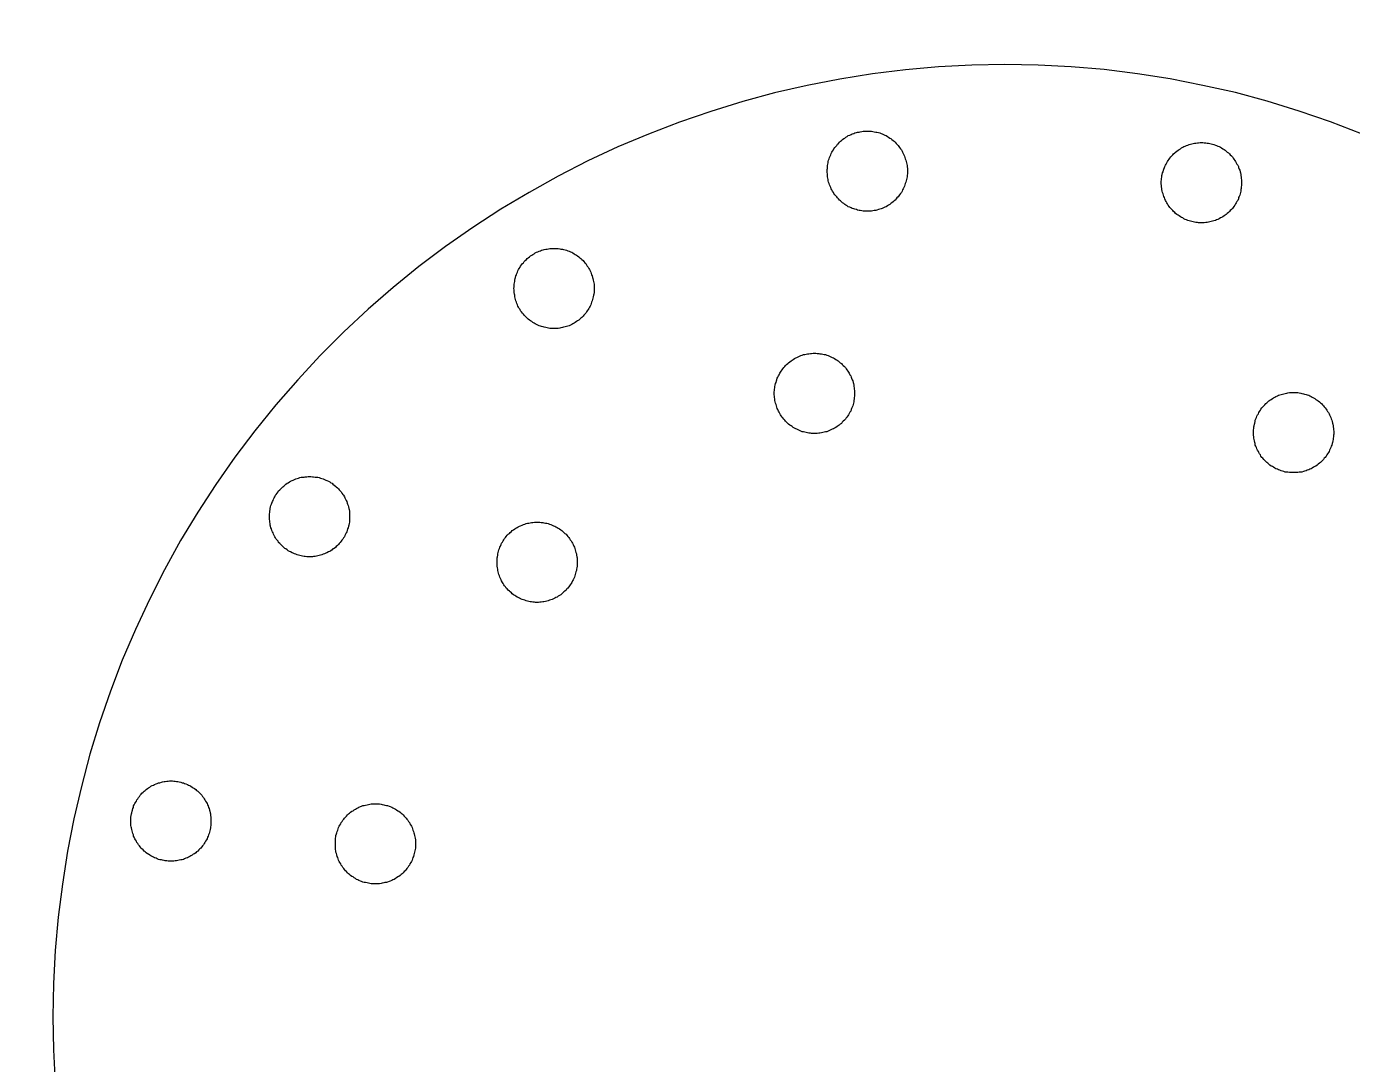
# Model space of a CAD drawing. Extents: x 1225654 to 1325654, y 924838 to 1022543.
# Drawn here: x 1261512 to 1262512, y 986322 to 987105 of the extents above; entities that cross this region are included whole.
import ezdxf

# ---------------------------------------------------------------- set-up
doc = ezdxf.new("R2010")
doc.units = 13

msp = doc.modelspace()

# ---------------------------------------------------------------- linework, layer by layer
msp.add_lwpolyline([(1260678.27, 924838.41), (1290630.06, 924838.41, 6.524121)], format="xyb", close=True)
msp.add_lwpolyline([(1260678.27, 924838.41), (1290630.06, 924838.41, 6.524121)], format="xyb", close=True)
msp.add_lwpolyline([(1262519.01, 987023.68), (1262495.58, 987032.71), (1262471.98, 987040.77), (1262447.92, 987048.2), (1262423.86, 987054.71), (1262399.28, 987060.14), (1262374.76, 987065.11), (1262350.02, 987068.88), (1262325.04, 987072.08), (1262300.07, 987074.08), (1262275.1, 987075.46), (1262250.12, 987075.91), (1262225.15, 987075.46), (1262199.94, 987074.08), (1262175.2, 987071.86), (1262150.22, 987068.88), (1262125.48, 987064.88), (1262100.96, 987060.14), (1262076.44, 987054.48), (1262052.38, 987047.97), (1262028.26, 987040.54), (1262004.66, 987032.48), (1261981.23, 987023.45), (1261958.31, 987013.79), (1261935.57, 987003.22), (1261913.11, 986991.73), (1261891.28, 986979.56), (1261869.9, 986966.76), (1261848.76, 986953.04), (1261828.24, 986938.64), (1261808.24, 986923.55), (1261788.86, 986907.84), (1261770, 986891.38), (1261751.54, 986874.29), (1261733.77, 986856.51), (1261716.85, 986838.28), (1261700.22, 986819.37), (1261684.51, 986799.82), (1261669.42, 986779.99), (1261655.02, 986759.3), (1261641.53, 986738.39), (1261628.44, 986717.01), (1261616.33, 986694.95), (1261605.07, 986672.66), (1261594.5, 986649.97), (1261584.55, 986627), (1261575.58, 986603.63), (1261567.46, 986579.74), (1261560.03, 986555.91), (1261553.75, 986531.62), (1261547.92, 986507.33), (1261543.17, 986482.81), (1261539.35, 986458.01), (1261536.2, 986433.03), (1261533.97, 986408.06), (1261532.6, 986383.08), (1261532.15, 986358.11), (1261532.6, 986333.13), (1261533.97, 986307.99)])
for points in [[(1262176.57, 986995.56), (1262176.57, 986994.42), (1262176.57, 986993.56), (1262176.34, 986992.42), (1262176.34, 986991.27), (1262176.11, 986990.36), (1262175.88, 986989.27), (1262175.65, 986988.13), (1262175.43, 986987.22), (1262174.97, 986986.13), (1262174.74, 986985.22), (1262174.28, 986984.3), (1262173.88, 986983.16), (1262173.43, 986982.3), (1262172.97, 986981.39), (1262172.51, 986980.47), (1262172.05, 986979.56), (1262171.37, 986978.7), (1262170.68, 986977.79), (1262170.05, 986976.87), (1262169.6, 986976.19), (1262168.68, 986975.33), (1262168, 986974.64), (1262167.31, 986973.73), (1262166.68, 986973.04), (1262165.77, 986972.36), (1262164.85, 986971.73), (1262164.17, 986971.04), (1262163.25, 986970.36), (1262162.4, 986969.9), (1262161.48, 986969.44), (1262160.57, 986968.76), (1262159.65, 986968.36), (1262158.57, 986967.9), (1262157.65, 986967.44), (1262156.74, 986967.21), (1262155.65, 986966.76), (1262154.74, 986966.53), (1262153.59, 986966.07), (1262152.68, 986965.84), (1262151.59, 986965.84), (1262150.45, 986965.61), (1262149.54, 986965.39), (1262148.45, 986965.39), (1262147.31, 986965.39), (1262146.39, 986965.39), (1262145.31, 986965.39), (1262144.16, 986965.39), (1262143.25, 986965.39), (1262142.11, 986965.61), (1262141.02, 986965.84), (1262140.11, 986965.84), (1262138.96, 986966.07), (1262138.11, 986966.53), (1262136.96, 986966.76), (1262136.05, 986967.21), (1262134.91, 986967.44), (1262134.05, 986967.9), (1262133.13, 986968.36), (1262131.99, 986968.76), (1262131.08, 986969.44), (1262130.22, 986969.9), (1262129.31, 986970.36), (1262128.62, 986971.04), (1262127.71, 986971.73), (1262126.85, 986972.36), (1262126.16, 986973.04), (1262125.25, 986973.73), (1262124.56, 986974.64), (1262123.88, 986975.33), (1262123.25, 986976.19), (1262122.56, 986976.87), (1262121.88, 986977.79), (1262121.19, 986978.7), (1262120.73, 986979.56), (1262120.1, 986980.47), (1262119.65, 986981.39), (1262119.19, 986982.3), (1262118.73, 986983.16), (1262118.28, 986984.3), (1262117.82, 986985.22), (1262117.59, 986986.13), (1262117.13, 986987.22), (1262116.9, 986988.13), (1262116.73, 986989.27), (1262116.5, 986990.36), (1262116.28, 986991.27), (1262116.28, 986992.42), (1262116.28, 986993.56), (1262116.05, 986994.42), (1262116.05, 986995.56), (1262116.05, 986996.7), (1262116.28, 986997.56), (1262116.28, 986998.7), (1262116.28, 986999.85), (1262116.5, 987000.76), (1262116.73, 987001.85), (1262116.9, 987002.76), (1262117.13, 987003.9), (1262117.59, 987004.76), (1262117.82, 987005.9), (1262118.28, 987006.82), (1262118.73, 987007.96), (1262119.19, 987008.82), (1262119.65, 987009.73), (1262120.1, 987010.65), (1262120.73, 987011.56), (1262121.19, 987012.42), (1262121.88, 987013.33), (1262122.56, 987014.25), (1262123.25, 987014.93), (1262123.88, 987015.79), (1262124.56, 987016.48), (1262125.25, 987017.39), (1262126.16, 987018.08), (1262126.85, 987018.76), (1262127.71, 987019.39), (1262128.62, 987020.08), (1262129.31, 987020.53), (1262130.22, 987021.22), (1262131.08, 987021.68), (1262131.99, 987022.36), (1262133.13, 987022.76), (1262134.05, 987023.22), (1262134.91, 987023.68), (1262136.05, 987023.91), (1262136.96, 987024.36), (1262138.11, 987024.59), (1262138.96, 987024.82), (1262140.11, 987025.05), (1262141.02, 987025.28), (1262142.11, 987025.51), (1262143.25, 987025.74), (1262144.16, 987025.74), (1262145.31, 987025.74), (1262146.39, 987025.74), (1262147.31, 987025.74), (1262148.45, 987025.74), (1262149.54, 987025.74), (1262150.45, 987025.51), (1262151.59, 987025.28), (1262152.68, 987025.05), (1262153.59, 987024.82), (1262154.74, 987024.59), (1262155.65, 987024.36), (1262156.74, 987023.91), (1262157.65, 987023.68), (1262158.57, 987023.22), (1262159.65, 987022.76), (1262160.57, 987022.36), (1262161.48, 987021.68), (1262162.4, 987021.22), (1262163.25, 987020.53), (1262164.17, 987020.08), (1262164.85, 987019.39), (1262165.77, 987018.76), (1262166.68, 987018.08), (1262167.31, 987017.39), (1262168, 987016.48), (1262168.68, 987015.79), (1262169.6, 987014.93), (1262170.05, 987014.25), (1262170.68, 987013.33), (1262171.37, 987012.42), (1262172.05, 987011.56), (1262172.51, 987010.65), (1262172.97, 987009.73), (1262173.43, 987008.82), (1262173.88, 987007.96), (1262174.28, 987006.82), (1262174.74, 987005.9), (1262174.97, 987004.76), (1262175.43, 987003.9), (1262175.65, 987002.76), (1262175.88, 987001.85), (1262176.11, 987000.76), (1262176.34, 986999.85), (1262176.34, 986998.7), (1262176.57, 986997.56), (1262176.57, 986996.7), (1262176.57, 986995.56), (1262176.57, 986995.56)], [(1262428.54, 986986.76), (1262428.54, 986985.9), (1262428.54, 986984.76), (1262428.31, 986983.62), (1262428.31, 986982.53), (1262428.09, 986981.62), (1262427.86, 986980.47), (1262427.63, 986979.56), (1262427.46, 986978.47), (1262427.23, 986977.56), (1262426.77, 986976.42), (1262426.31, 986975.56), (1262426.09, 986974.64), (1262425.63, 986973.5), (1262424.94, 986972.59), (1262424.49, 986971.73), (1262424.03, 986970.81), (1262423.4, 986969.9), (1262422.71, 986968.99), (1262422.26, 986968.13), (1262421.57, 986967.44), (1262420.88, 986966.53), (1262420.03, 986965.84), (1262419.34, 986965.21), (1262418.66, 986964.3), (1262417.74, 986963.61), (1262416.83, 986962.93), (1262416.2, 986962.24), (1262415.28, 986961.78), (1262414.37, 986961.16), (1262413.46, 986960.7), (1262412.6, 986960.24), (1262411.68, 986959.56), (1262410.54, 986959.1), (1262409.63, 986958.87), (1262408.77, 986958.41), (1262407.63, 986958.01), (1262406.71, 986957.78), (1262405.63, 986957.56), (1262404.71, 986957.33), (1262403.57, 986957.1), (1262402.48, 986956.87), (1262401.57, 986956.87), (1262400.42, 986956.64), (1262399.28, 986956.64), (1262398.42, 986956.64), (1262397.28, 986956.64), (1262396.14, 986956.64), (1262395.28, 986956.87), (1262394.14, 986956.87), (1262393, 986957.1), (1262392.08, 986957.33), (1262391, 986957.56), (1262390.08, 986957.78), (1262388.94, 986958.01), (1262388.08, 986958.41), (1262386.94, 986958.87), (1262386.02, 986959.1), (1262385.11, 986959.56), (1262384.25, 986960.24), (1262383.34, 986960.7), (1262382.42, 986961.16), (1262381.51, 986961.78), (1262380.65, 986962.24), (1262379.74, 986962.93), (1262378.82, 986963.61), (1262378.14, 986964.3), (1262377.28, 986965.21), (1262376.59, 986965.84), (1262375.91, 986966.53), (1262375.22, 986967.44), (1262374.54, 986968.13), (1262373.91, 986968.99), (1262373.22, 986969.9), (1262372.76, 986970.81), (1262372.08, 986971.73), (1262371.62, 986972.59), (1262371.16, 986973.5), (1262370.71, 986974.64), (1262370.31, 986975.56), (1262369.85, 986976.42), (1262369.62, 986977.56), (1262369.39, 986978.47), (1262368.94, 986979.56), (1262368.71, 986980.47), (1262368.48, 986981.62), (1262368.48, 986982.53), (1262368.25, 986983.62), (1262368.25, 986984.76), (1262368.02, 986985.9), (1262368.02, 986986.76), (1262368.02, 986987.9), (1262368.25, 986989.05), (1262368.25, 986989.96), (1262368.48, 986991.05), (1262368.48, 986992.19), (1262368.71, 986993.1), (1262368.94, 986994.19), (1262369.39, 986995.1), (1262369.62, 986996.25), (1262369.85, 986997.16), (1262370.31, 986998.25), (1262370.71, 986999.16), (1262371.16, 987000.08), (1262371.62, 987000.93), (1262372.08, 987001.85), (1262372.76, 987002.76), (1262373.22, 987003.68), (1262373.91, 987004.53), (1262374.54, 987005.45), (1262375.22, 987006.36), (1262375.91, 987007.05), (1262376.59, 987007.96), (1262377.28, 987008.59), (1262378.14, 987009.28), (1262378.82, 987009.96), (1262379.74, 987010.65), (1262380.65, 987011.33), (1262381.51, 987011.96), (1262382.42, 987012.42), (1262383.34, 987013.11), (1262384.25, 987013.56), (1262385.11, 987014.02), (1262386.02, 987014.48), (1262386.94, 987014.93), (1262388.08, 987015.16), (1262388.94, 987015.56), (1262390.08, 987015.79), (1262391, 987016.25), (1262392.08, 987016.48), (1262393, 987016.71), (1262394.14, 987016.71), (1262395.28, 987016.93), (1262396.14, 987016.93), (1262397.28, 987017.16), (1262398.42, 987017.16), (1262399.28, 987017.16), (1262400.42, 987016.93), (1262401.57, 987016.93), (1262402.48, 987016.71), (1262403.57, 987016.71), (1262404.71, 987016.48), (1262405.63, 987016.25), (1262406.71, 987015.79), (1262407.63, 987015.56), (1262408.77, 987015.16), (1262409.63, 987014.93), (1262410.54, 987014.48), (1262411.68, 987014.02), (1262412.6, 987013.56), (1262413.46, 987013.11), (1262414.37, 987012.42), (1262415.28, 987011.96), (1262416.2, 987011.33), (1262416.83, 987010.65), (1262417.74, 987009.96), (1262418.66, 987009.28), (1262419.34, 987008.59), (1262420.03, 987007.96), (1262420.88, 987007.05), (1262421.57, 987006.36), (1262422.26, 987005.45), (1262422.71, 987004.53), (1262423.4, 987003.68), (1262424.03, 987002.76), (1262424.49, 987001.85), (1262424.94, 987000.93), (1262425.63, 987000.08), (1262426.09, 986999.16), (1262426.31, 986998.25), (1262426.77, 986997.16), (1262427.23, 986996.25), (1262427.46, 986995.1), (1262427.63, 986994.19), (1262427.86, 986993.1), (1262428.09, 986992.19), (1262428.31, 986991.05), (1262428.31, 986989.96), (1262428.54, 986989.05), (1262428.54, 986987.9), (1262428.54, 986986.76), (1262428.54, 986986.76)], [(1261940.31, 986907.15), (1261940.31, 986906.01), (1261940.31, 986905.09), (1261940.31, 986904.01), (1261940.08, 986902.86), (1261939.85, 986901.95), (1261939.62, 986900.86), (1261939.4, 986899.72), (1261939.17, 986898.81), (1261938.94, 986897.66), (1261938.48, 986896.81), (1261938.08, 986895.89), (1261937.85, 986894.75), (1261937.4, 986893.83), (1261936.94, 986892.98), (1261936.25, 986892.06), (1261935.8, 986891.15), (1261935.11, 986890.23), (1261934.65, 986889.38), (1261934.02, 986888.46), (1261933.34, 986887.78), (1261932.65, 986886.86), (1261931.97, 986886.23), (1261931.05, 986885.32), (1261930.42, 986884.63), (1261929.51, 986883.95), (1261928.82, 986883.26), (1261927.91, 986882.63), (1261927.05, 986882.17), (1261926.14, 986881.49), (1261925.22, 986881.03), (1261924.31, 986880.35), (1261923.45, 986879.89), (1261922.54, 986879.49), (1261921.39, 986879.03), (1261920.48, 986878.8), (1261919.39, 986878.35), (1261918.48, 986878.12), (1261917.34, 986877.89), (1261916.48, 986877.66), (1261915.34, 986877.43), (1261914.42, 986877.2), (1261913.28, 986876.97), (1261912.19, 986876.97), (1261911.28, 986876.97), (1261910.14, 986876.97), (1261909.05, 986876.97), (1261908.13, 986876.97), (1261906.99, 986876.97), (1261905.91, 986877.2), (1261904.99, 986877.43), (1261903.85, 986877.66), (1261902.71, 986877.89), (1261901.85, 986878.12), (1261900.71, 986878.35), (1261899.79, 986878.8), (1261898.88, 986879.03), (1261897.79, 986879.49), (1261896.88, 986879.89), (1261895.96, 986880.35), (1261895.1, 986881.03), (1261894.19, 986881.49), (1261893.28, 986882.17), (1261892.36, 986882.63), (1261891.5, 986883.26), (1261890.59, 986883.95), (1261889.9, 986884.63), (1261889.22, 986885.32), (1261888.3, 986886.23), (1261887.68, 986886.86), (1261886.99, 986887.78), (1261886.3, 986888.46), (1261885.62, 986889.38), (1261884.93, 986890.23), (1261884.53, 986891.15), (1261883.85, 986892.06), (1261883.39, 986892.98), (1261882.93, 986893.83), (1261882.47, 986894.75), (1261882.02, 986895.89), (1261881.79, 986896.81), (1261881.33, 986897.66), (1261881.1, 986898.81), (1261880.7, 986899.72), (1261880.47, 986900.86), (1261880.47, 986901.95), (1261880.25, 986902.86), (1261880.02, 986904.01), (1261880.02, 986905.09), (1261880.02, 986906.01), (1261879.79, 986907.15), (1261880.02, 986908.24), (1261880.02, 986909.15), (1261880.02, 986910.29), (1261880.25, 986911.44), (1261880.47, 986912.29), (1261880.47, 986913.44), (1261880.7, 986914.58), (1261881.1, 986915.44), (1261881.33, 986916.58), (1261881.79, 986917.49), (1261882.02, 986918.41), (1261882.47, 986919.49), (1261882.93, 986920.41), (1261883.39, 986921.32), (1261883.85, 986922.24), (1261884.53, 986923.09), (1261884.93, 986924.01), (1261885.62, 986924.92), (1261886.3, 986925.84), (1261886.99, 986926.47), (1261887.68, 986927.38), (1261888.3, 986928.07), (1261889.22, 986928.98), (1261889.9, 986929.61), (1261890.59, 986930.3), (1261891.5, 986930.98), (1261892.36, 986931.67), (1261893.28, 986932.12), (1261894.19, 986932.81), (1261895.1, 986933.21), (1261895.96, 986933.9), (1261896.88, 986934.35), (1261897.79, 986934.81), (1261898.88, 986935.27), (1261899.79, 986935.5), (1261900.71, 986935.95), (1261901.85, 986936.18), (1261902.71, 986936.41), (1261903.85, 986936.64), (1261904.99, 986936.81), (1261905.91, 986937.04), (1261906.99, 986937.27), (1261908.13, 986937.27), (1261909.05, 986937.27), (1261910.14, 986937.27), (1261911.28, 986937.27), (1261912.19, 986937.27), (1261913.28, 986937.27), (1261914.42, 986937.04), (1261915.34, 986936.81), (1261916.48, 986936.64), (1261917.34, 986936.41), (1261918.48, 986936.18), (1261919.39, 986935.95), (1261920.48, 986935.5), (1261921.39, 986935.27), (1261922.54, 986934.81), (1261923.45, 986934.35), (1261924.31, 986933.9), (1261925.22, 986933.21), (1261926.14, 986932.81), (1261927.05, 986932.12), (1261927.91, 986931.67), (1261928.82, 986930.98), (1261929.51, 986930.3), (1261930.42, 986929.61), (1261931.05, 986928.98), (1261931.97, 986928.07), (1261932.65, 986927.38), (1261933.34, 986926.47), (1261934.02, 986925.84), (1261934.65, 986924.92), (1261935.11, 986924.01), (1261935.8, 986923.09), (1261936.25, 986922.24), (1261936.94, 986921.32), (1261937.4, 986920.41), (1261937.85, 986919.49), (1261938.08, 986918.41), (1261938.48, 986917.49), (1261938.94, 986916.58), (1261939.17, 986915.44), (1261939.4, 986914.58), (1261939.62, 986913.44), (1261939.85, 986912.29), (1261940.08, 986911.44), (1261940.31, 986910.29), (1261940.31, 986909.15), (1261940.31, 986908.24), (1261940.31, 986907.15), (1261940.31, 986907.15)], [(1262136.73, 986827.94), (1262136.73, 986827.03), (1262136.73, 986825.88), (1262136.51, 986824.8), (1262136.51, 986823.88), (1262136.28, 986822.74), (1262136.05, 986821.65), (1262135.82, 986820.74), (1262135.59, 986819.6), (1262135.36, 986818.74), (1262134.91, 986817.6), (1262134.51, 986816.68), (1262134.05, 986815.77), (1262133.82, 986814.68), (1262133.13, 986813.77), (1262132.68, 986812.85), (1262132.22, 986811.94), (1262131.53, 986811.08), (1262130.91, 986810.17), (1262130.45, 986809.48), (1262129.76, 986808.57), (1262129.08, 986807.71), (1262128.16, 986807.02), (1262127.48, 986806.34), (1262126.85, 986805.42), (1262125.93, 986804.74), (1262125.02, 986804.11), (1262124.33, 986803.65), (1262123.48, 986802.96), (1262122.56, 986802.28), (1262121.65, 986801.82), (1262120.73, 986801.36), (1262119.88, 986800.91), (1262118.73, 986800.51), (1262117.82, 986800.05), (1262116.9, 986799.59), (1262115.82, 986799.14), (1262114.9, 986798.91), (1262113.76, 986798.68), (1262112.9, 986798.45), (1262111.76, 986798.22), (1262110.62, 986797.99), (1262109.7, 986797.99), (1262108.62, 986797.76), (1262107.47, 986797.76), (1262106.56, 986797.76), (1262105.47, 986797.76), (1262104.33, 986797.76), (1262103.42, 986797.99), (1262102.33, 986797.99), (1262101.19, 986798.22), (1262100.27, 986798.45), (1262099.13, 986798.68), (1262098.27, 986798.91), (1262097.13, 986799.14), (1262096.22, 986799.59), (1262095.13, 986800.05), (1262094.22, 986800.51), (1262093.3, 986800.91), (1262092.39, 986801.36), (1262091.53, 986801.82), (1262090.39, 986802.28), (1262089.7, 986802.96), (1262088.79, 986803.65), (1262087.93, 986804.11), (1262087.01, 986804.74), (1262086.33, 986805.42), (1262085.41, 986806.34), (1262084.73, 986807.02), (1262084.1, 986807.71), (1262083.41, 986808.57), (1262082.73, 986809.48), (1262082.04, 986810.17), (1262081.36, 986811.08), (1262080.96, 986811.94), (1262080.27, 986812.85), (1262079.81, 986813.77), (1262079.36, 986814.68), (1262078.9, 986815.77), (1262078.44, 986816.68), (1262077.98, 986817.6), (1262077.76, 986818.74), (1262077.53, 986819.6), (1262077.13, 986820.74), (1262076.9, 986821.65), (1262076.67, 986822.74), (1262076.67, 986823.88), (1262076.44, 986824.8), (1262076.44, 986825.88), (1262076.21, 986827.03), (1262076.21, 986827.94), (1262076.21, 986829.08), (1262076.44, 986830.17), (1262076.44, 986831.08), (1262076.67, 986832.23), (1262076.67, 986833.31), (1262076.9, 986834.23), (1262077.13, 986835.37), (1262077.53, 986836.28), (1262077.76, 986837.37), (1262077.98, 986838.28), (1262078.44, 986839.43), (1262078.9, 986840.28), (1262079.36, 986841.2), (1262079.81, 986842.11), (1262080.27, 986843.26), (1262080.96, 986844.11), (1262081.36, 986844.8), (1262082.04, 986845.71), (1262082.73, 986846.63), (1262083.41, 986847.48), (1262084.1, 986848.17), (1262084.73, 986849.08), (1262085.41, 986849.77), (1262086.33, 986850.46), (1262087.01, 986851.09), (1262087.93, 986851.77), (1262088.79, 986852.46), (1262089.7, 986853.14), (1262090.39, 986853.6), (1262091.53, 986854.29), (1262092.39, 986854.69), (1262093.3, 986855.14), (1262094.22, 986855.6), (1262095.13, 986856.06), (1262096.22, 986856.51), (1262097.13, 986856.74), (1262098.27, 986857.2), (1262099.13, 986857.43), (1262100.27, 986857.66), (1262101.19, 986857.89), (1262102.33, 986857.89), (1262103.42, 986858.06), (1262104.33, 986858.06), (1262105.47, 986858.29), (1262106.56, 986858.29), (1262107.47, 986858.29), (1262108.62, 986858.06), (1262109.7, 986858.06), (1262110.62, 986857.89), (1262111.76, 986857.89), (1262112.9, 986857.66), (1262113.76, 986857.43), (1262114.9, 986857.2), (1262115.82, 986856.74), (1262116.9, 986856.51), (1262117.82, 986856.06), (1262118.73, 986855.6), (1262119.88, 986855.14), (1262120.73, 986854.69), (1262121.65, 986854.29), (1262122.56, 986853.6), (1262123.48, 986853.14), (1262124.33, 986852.46), (1262125.02, 986851.77), (1262125.93, 986851.09), (1262126.85, 986850.46), (1262127.48, 986849.77), (1262128.16, 986849.08), (1262129.08, 986848.17), (1262129.76, 986847.48), (1262130.45, 986846.63), (1262130.91, 986845.71), (1262131.53, 986844.8), (1262132.22, 986844.11), (1262132.68, 986843.26), (1262133.13, 986842.11), (1262133.82, 986841.2), (1262134.05, 986840.28), (1262134.51, 986839.43), (1262134.91, 986838.28), (1262135.36, 986837.37), (1262135.59, 986836.28), (1262135.82, 986835.37), (1262136.05, 986834.23), (1262136.28, 986833.31), (1262136.51, 986832.23), (1262136.51, 986831.08), (1262136.73, 986830.17), (1262136.73, 986829.08), (1262136.73, 986827.94), (1262136.73, 986827.94)], [(1262498.09, 986798.45), (1262498.09, 986797.31), (1262497.87, 986796.45), (1262497.87, 986795.31), (1262497.64, 986794.16), (1262497.64, 986793.31), (1262497.41, 986792.16), (1262497.18, 986791.02), (1262496.72, 986790.16), (1262496.49, 986789.02), (1262496.04, 986788.11), (1262495.81, 986787.19), (1262495.35, 986786.11), (1262494.95, 986785.19), (1262494.49, 986784.28), (1262494.04, 986783.36), (1262493.35, 986782.51), (1262492.89, 986781.59), (1262492.21, 986780.68), (1262491.58, 986779.76), (1262490.89, 986779.13), (1262490.21, 986778.22), (1262489.52, 986777.53), (1262488.84, 986776.62), (1262487.98, 986775.93), (1262487.29, 986775.3), (1262486.38, 986774.62), (1262485.46, 986773.93), (1262484.61, 986773.25), (1262483.69, 986772.79), (1262482.78, 986772.33), (1262481.86, 986771.7), (1262481.01, 986771.25), (1262480.09, 986770.79), (1262479.18, 986770.33), (1262478.03, 986770.1), (1262477.18, 986769.65), (1262476.03, 986769.42), (1262475.12, 986769.19), (1262473.98, 986768.73), (1262473.12, 986768.73), (1262471.98, 986768.56), (1262470.83, 986768.33), (1262469.98, 986768.33), (1262468.83, 986768.33), (1262467.69, 986768.33), (1262466.78, 986768.33), (1262465.69, 986768.33), (1262464.55, 986768.33), (1262463.4, 986768.56), (1262462.55, 986768.73), (1262461.4, 986768.73), (1262460.49, 986769.19), (1262459.4, 986769.42), (1262458.49, 986769.65), (1262457.35, 986770.1), (1262456.43, 986770.33), (1262455.57, 986770.79), (1262454.43, 986771.25), (1262453.52, 986771.7), (1262452.6, 986772.33), (1262451.75, 986772.79), (1262450.83, 986773.25), (1262449.92, 986773.93), (1262449, 986774.62), (1262448.37, 986775.3), (1262447.46, 986775.93), (1262446.77, 986776.62), (1262446.09, 986777.53), (1262445.23, 986778.22), (1262444.54, 986779.13), (1262443.86, 986779.76), (1262443.17, 986780.68), (1262442.72, 986781.59), (1262442.03, 986782.51), (1262441.63, 986783.36), (1262441.17, 986784.28), (1262440.49, 986785.19), (1262440.03, 986786.11), (1262439.8, 986787.19), (1262439.34, 986788.11), (1262438.89, 986789.02), (1262438.66, 986790.16), (1262438.43, 986791.02), (1262438.2, 986792.16), (1262438.03, 986793.31), (1262437.8, 986794.16), (1262437.8, 986795.31), (1262437.57, 986796.45), (1262437.57, 986797.31), (1262437.57, 986798.45), (1262437.57, 986799.59), (1262437.57, 986800.51), (1262437.8, 986801.59), (1262437.8, 986802.74), (1262438.03, 986803.65), (1262438.2, 986804.74), (1262438.43, 986805.65), (1262438.66, 986806.79), (1262438.89, 986807.71), (1262439.34, 986808.79), (1262439.8, 986809.71), (1262440.03, 986810.85), (1262440.49, 986811.71), (1262441.17, 986812.62), (1262441.63, 986813.54), (1262442.03, 986814.45), (1262442.72, 986815.31), (1262443.17, 986816.22), (1262443.86, 986817.14), (1262444.54, 986817.82), (1262445.23, 986818.74), (1262446.09, 986819.37), (1262446.77, 986820.28), (1262447.46, 986820.97), (1262448.37, 986821.65), (1262449, 986822.34), (1262449.92, 986822.97), (1262450.83, 986823.42), (1262451.75, 986824.11), (1262452.6, 986824.57), (1262453.52, 986825.25), (1262454.43, 986825.71), (1262455.57, 986826.11), (1262456.43, 986826.57), (1262457.35, 986826.8), (1262458.49, 986827.25), (1262459.4, 986827.48), (1262460.49, 986827.71), (1262461.4, 986827.94), (1262462.55, 986828.17), (1262463.4, 986828.4), (1262464.55, 986828.63), (1262465.69, 986828.63), (1262466.78, 986828.63), (1262467.69, 986828.63), (1262468.83, 986828.63), (1262469.98, 986828.63), (1262470.83, 986828.63), (1262471.98, 986828.4), (1262473.12, 986828.17), (1262473.98, 986827.94), (1262475.12, 986827.71), (1262476.03, 986827.48), (1262477.18, 986827.25), (1262478.03, 986826.8), (1262479.18, 986826.57), (1262480.09, 986826.11), (1262481.01, 986825.71), (1262481.86, 986825.25), (1262482.78, 986824.57), (1262483.69, 986824.11), (1262484.61, 986823.42), (1262485.46, 986822.97), (1262486.38, 986822.34), (1262487.29, 986821.65), (1262487.98, 986820.97), (1262488.84, 986820.28), (1262489.52, 986819.37), (1262490.21, 986818.74), (1262490.89, 986817.82), (1262491.58, 986817.14), (1262492.21, 986816.22), (1262492.89, 986815.31), (1262493.35, 986814.45), (1262494.04, 986813.54), (1262494.49, 986812.62), (1262494.95, 986811.71), (1262495.35, 986810.85), (1262495.81, 986809.71), (1262496.04, 986808.79), (1262496.49, 986807.71), (1262496.72, 986806.79), (1262497.18, 986805.65), (1262497.41, 986804.74), (1262497.64, 986803.65), (1262497.64, 986802.74), (1262497.87, 986801.59), (1262497.87, 986800.51), (1262498.09, 986799.59), (1262498.09, 986798.45), (1262498.09, 986798.45)], [(1261756, 986735.01), (1261756, 986734.1), (1261756, 986733.01), (1261755.83, 986731.87), (1261755.83, 986730.96), (1261755.6, 986729.81), (1261755.37, 986728.73), (1261755.14, 986727.81), (1261754.92, 986726.67), (1261754.46, 986725.81), (1261754.23, 986724.67), (1261753.77, 986723.75), (1261753.32, 986722.84), (1261752.86, 986721.75), (1261752.4, 986720.84), (1261752, 986719.93), (1261751.32, 986719.01), (1261750.86, 986718.15), (1261750.17, 986717.24), (1261749.49, 986716.55), (1261748.8, 986715.64), (1261748.17, 986714.78), (1261747.49, 986714.1), (1261746.8, 986713.41), (1261745.89, 986712.5), (1261745.26, 986711.81), (1261744.34, 986711.18), (1261743.43, 986710.72), (1261742.74, 986710.04), (1261741.83, 986709.35), (1261740.97, 986708.9), (1261740.06, 986708.44), (1261738.91, 986707.81), (1261738.06, 986707.58), (1261737.14, 986707.12), (1261736, 986706.67), (1261735.08, 986706.21), (1261734, 986705.98), (1261733.08, 986705.75), (1261731.94, 986705.52), (1261731.03, 986705.3), (1261729.94, 986705.07), (1261728.8, 986705.07), (1261727.88, 986704.84), (1261726.8, 986704.84), (1261725.65, 986704.84), (1261724.74, 986704.84), (1261723.65, 986704.84), (1261722.51, 986705.07), (1261721.6, 986705.07), (1261720.45, 986705.3), (1261719.37, 986705.52), (1261718.45, 986705.75), (1261717.31, 986705.98), (1261716.45, 986706.21), (1261715.31, 986706.67), (1261714.4, 986707.12), (1261713.48, 986707.58), (1261712.62, 986707.81), (1261711.48, 986708.44), (1261710.57, 986708.9), (1261709.65, 986709.35), (1261708.8, 986710.04), (1261707.88, 986710.72), (1261707.2, 986711.18), (1261706.28, 986711.81), (1261705.65, 986712.5), (1261704.74, 986713.41), (1261704.05, 986714.1), (1261703.37, 986714.78), (1261702.45, 986715.64), (1261702.05, 986716.55), (1261701.37, 986717.24), (1261700.68, 986718.15), (1261699.99, 986719.01), (1261699.54, 986719.93), (1261699.08, 986720.84), (1261698.68, 986721.75), (1261698.22, 986722.84), (1261697.77, 986723.75), (1261697.31, 986724.67), (1261697.08, 986725.81), (1261696.62, 986726.67), (1261696.39, 986727.81), (1261696.17, 986728.73), (1261695.94, 986729.81), (1261695.71, 986730.96), (1261695.71, 986731.87), (1261695.48, 986733.01), (1261695.48, 986734.1), (1261695.48, 986735.01), (1261695.48, 986736.16), (1261695.48, 986737.24), (1261695.71, 986738.16), (1261695.71, 986739.3), (1261695.94, 986740.39), (1261696.17, 986741.3), (1261696.39, 986742.44), (1261696.62, 986743.36), (1261697.08, 986744.44), (1261697.31, 986745.36), (1261697.77, 986746.5), (1261698.22, 986747.36), (1261698.68, 986748.27), (1261699.08, 986749.19), (1261699.54, 986750.1), (1261699.99, 986751.19), (1261700.68, 986751.87), (1261701.37, 986752.79), (1261702.05, 986753.7), (1261702.45, 986754.56), (1261703.37, 986755.24), (1261704.05, 986756.16), (1261704.74, 986756.84), (1261705.65, 986757.53), (1261706.28, 986758.16), (1261707.2, 986758.85), (1261707.88, 986759.53), (1261708.8, 986760.22), (1261709.65, 986760.67), (1261710.57, 986761.36), (1261711.48, 986761.76), (1261712.62, 986762.22), (1261713.48, 986762.67), (1261714.4, 986763.13), (1261715.31, 986763.59), (1261716.45, 986763.82), (1261717.31, 986764.05), (1261718.45, 986764.5), (1261719.37, 986764.73), (1261720.45, 986764.96), (1261721.6, 986764.96), (1261722.51, 986765.19), (1261723.65, 986765.19), (1261724.74, 986765.36), (1261725.65, 986765.36), (1261726.8, 986765.36), (1261727.88, 986765.19), (1261728.8, 986765.19), (1261729.94, 986764.96), (1261731.03, 986764.96), (1261731.94, 986764.73), (1261733.08, 986764.5), (1261734, 986764.05), (1261735.08, 986763.82), (1261736, 986763.59), (1261737.14, 986763.13), (1261738.06, 986762.67), (1261738.91, 986762.22), (1261740.06, 986761.76), (1261740.97, 986761.36), (1261741.83, 986760.67), (1261742.74, 986760.22), (1261743.43, 986759.53), (1261744.34, 986758.85), (1261745.26, 986758.16), (1261745.89, 986757.53), (1261746.8, 986756.84), (1261747.49, 986756.16), (1261748.17, 986755.24), (1261748.8, 986754.56), (1261749.49, 986753.7), (1261750.17, 986752.79), (1261750.86, 986751.87), (1261751.32, 986751.19), (1261752, 986750.1), (1261752.4, 986749.19), (1261752.86, 986748.27), (1261753.32, 986747.36), (1261753.77, 986746.5), (1261754.23, 986745.36), (1261754.46, 986744.44), (1261754.92, 986743.36), (1261755.14, 986742.44), (1261755.37, 986741.3), (1261755.6, 986740.39), (1261755.83, 986739.3), (1261755.83, 986738.16), (1261756, 986737.24), (1261756, 986736.16), (1261756, 986735.01), (1261756, 986735.01)], [(1261927.45, 986700.84), (1261927.45, 986699.69), (1261927.45, 986698.55), (1261927.45, 986697.64), (1261927.28, 986696.55), (1261927.05, 986695.41), (1261927.05, 986694.49), (1261926.59, 986693.41), (1261926.37, 986692.49), (1261926.14, 986691.35), (1261925.68, 986690.44), (1261925.45, 986689.35), (1261924.99, 986688.44), (1261924.54, 986687.52), (1261924.08, 986686.61), (1261923.45, 986685.52), (1261922.99, 986684.61), (1261922.31, 986683.69), (1261921.85, 986683.01), (1261921.17, 986682.15), (1261920.48, 986681.24), (1261919.85, 986680.55), (1261919.16, 986679.64), (1261918.25, 986679.01), (1261917.56, 986678.32), (1261916.71, 986677.63), (1261916.02, 986676.95), (1261915.11, 986676.26), (1261914.19, 986675.63), (1261913.28, 986675.18), (1261912.42, 986674.49), (1261911.51, 986674.03), (1261910.59, 986673.58), (1261909.68, 986673.12), (1261908.59, 986672.66), (1261907.68, 986672.26), (1261906.76, 986672.03), (1261905.68, 986671.58), (1261904.76, 986671.35), (1261903.62, 986671.12), (1261902.48, 986670.89), (1261901.62, 986670.89), (1261900.48, 986670.66), (1261899.33, 986670.66), (1261898.48, 986670.43), (1261897.33, 986670.43), (1261896.19, 986670.43), (1261895.28, 986670.66), (1261894.19, 986670.66), (1261893.05, 986670.89), (1261892.13, 986670.89), (1261891.05, 986671.12), (1261890.13, 986671.35), (1261888.99, 986671.58), (1261888.13, 986672.03), (1261886.99, 986672.26), (1261886.07, 986672.66), (1261884.93, 986673.12), (1261884.07, 986673.58), (1261883.16, 986674.03), (1261882.25, 986674.49), (1261881.33, 986675.18), (1261880.47, 986675.63), (1261879.56, 986676.26), (1261878.65, 986676.95), (1261877.96, 986677.63), (1261877.1, 986678.32), (1261876.42, 986679.01), (1261875.5, 986679.64), (1261874.82, 986680.55), (1261874.13, 986681.24), (1261873.5, 986682.15), (1261872.82, 986683.01), (1261872.36, 986683.69), (1261871.67, 986684.61), (1261871.22, 986685.52), (1261870.53, 986686.61), (1261870.13, 986687.52), (1261869.67, 986688.44), (1261869.22, 986689.35), (1261868.99, 986690.44), (1261868.53, 986691.35), (1261868.3, 986692.49), (1261868.07, 986693.41), (1261867.84, 986694.49), (1261867.62, 986695.41), (1261867.39, 986696.55), (1261867.16, 986697.64), (1261867.16, 986698.55), (1261867.16, 986699.69), (1261867.16, 986700.84), (1261867.16, 986701.7), (1261867.16, 986702.84), (1261867.16, 986703.98), (1261867.39, 986704.84), (1261867.62, 986705.98), (1261867.84, 986707.12), (1261868.07, 986708.04), (1261868.3, 986709.12), (1261868.53, 986710.04), (1261868.99, 986711.18), (1261869.22, 986712.04), (1261869.67, 986712.95), (1261870.13, 986714.1), (1261870.53, 986715.01), (1261871.22, 986715.87), (1261871.67, 986716.78), (1261872.36, 986717.7), (1261872.82, 986718.61), (1261873.5, 986719.24), (1261874.13, 986720.15), (1261874.82, 986721.07), (1261875.5, 986721.75), (1261876.42, 986722.38), (1261877.1, 986723.07), (1261877.96, 986723.98), (1261878.65, 986724.67), (1261879.56, 986725.13), (1261880.47, 986725.81), (1261881.33, 986726.44), (1261882.25, 986726.9), (1261883.16, 986727.36), (1261884.07, 986727.81), (1261884.93, 986728.27), (1261886.07, 986728.73), (1261886.99, 986729.18), (1261888.13, 986729.41), (1261888.99, 986729.81), (1261890.13, 986730.04), (1261891.05, 986730.27), (1261892.13, 986730.5), (1261893.05, 986730.73), (1261894.19, 986730.73), (1261895.28, 986730.96), (1261896.19, 986730.96), (1261897.33, 986730.96), (1261898.48, 986730.96), (1261899.33, 986730.96), (1261900.48, 986730.73), (1261901.62, 986730.73), (1261902.48, 986730.5), (1261903.62, 986730.27), (1261904.76, 986730.04), (1261905.68, 986729.81), (1261906.76, 986729.41), (1261907.68, 986729.18), (1261908.59, 986728.73), (1261909.68, 986728.27), (1261910.59, 986727.81), (1261911.51, 986727.36), (1261912.42, 986726.9), (1261913.28, 986726.44), (1261914.19, 986725.81), (1261915.11, 986725.13), (1261916.02, 986724.67), (1261916.71, 986723.98), (1261917.56, 986723.07), (1261918.25, 986722.38), (1261919.16, 986721.75), (1261919.85, 986721.07), (1261920.48, 986720.15), (1261921.17, 986719.24), (1261921.85, 986718.61), (1261922.31, 986717.7), (1261922.99, 986716.78), (1261923.45, 986715.87), (1261924.08, 986715.01), (1261924.54, 986714.1), (1261924.99, 986712.95), (1261925.45, 986712.04), (1261925.68, 986711.18), (1261926.14, 986710.04), (1261926.37, 986709.12), (1261926.59, 986708.04), (1261927.05, 986707.12), (1261927.05, 986705.98), (1261927.28, 986704.84), (1261927.45, 986703.98), (1261927.45, 986702.84), (1261927.45, 986701.7), (1261927.45, 986700.84), (1261927.45, 986700.84)], [(1261651.42, 986505.5), (1261651.42, 986504.58), (1261651.42, 986503.5), (1261651.42, 986502.36), (1261651.19, 986501.21), (1261650.96, 986500.36), (1261650.73, 986499.21), (1261650.5, 986498.3), (1261650.27, 986497.21), (1261650.05, 986496.3), (1261649.59, 986495.15), (1261649.36, 986494.24), (1261648.9, 986493.38), (1261648.5, 986492.24), (1261648.05, 986491.33), (1261647.36, 986490.41), (1261646.9, 986489.55), (1261646.22, 986488.64), (1261645.76, 986487.73), (1261645.13, 986486.81), (1261644.44, 986486.18), (1261643.76, 986485.27), (1261643.07, 986484.58), (1261642.16, 986483.9), (1261641.53, 986482.98), (1261640.62, 986482.35), (1261639.93, 986481.67), (1261639.02, 986480.98), (1261638.1, 986480.52), (1261637.24, 986479.84), (1261636.33, 986479.44), (1261635.42, 986478.98), (1261634.5, 986478.3), (1261633.64, 986477.84), (1261632.5, 986477.61), (1261631.59, 986477.15), (1261630.73, 986476.7), (1261629.59, 986476.47), (1261628.67, 986476.24), (1261627.53, 986476.01), (1261626.44, 986475.84), (1261625.53, 986475.61), (1261624.39, 986475.61), (1261623.3, 986475.38), (1261622.38, 986475.38), (1261621.24, 986475.38), (1261620.16, 986475.38), (1261619.24, 986475.38), (1261618.1, 986475.61), (1261616.96, 986475.61), (1261616.1, 986475.84), (1261614.96, 986476.01), (1261614.04, 986476.24), (1261612.96, 986476.47), (1261611.81, 986476.7), (1261610.9, 986477.15), (1261609.98, 986477.61), (1261608.9, 986477.84), (1261607.98, 986478.3), (1261607.07, 986478.98), (1261606.15, 986479.44), (1261605.3, 986479.84), (1261604.38, 986480.52), (1261603.47, 986480.98), (1261602.55, 986481.67), (1261601.93, 986482.35), (1261601.01, 986482.98), (1261600.32, 986483.9), (1261599.41, 986484.58), (1261598.78, 986485.27), (1261598.1, 986486.18), (1261597.41, 986486.81), (1261596.72, 986487.73), (1261596.27, 986488.64), (1261595.58, 986489.55), (1261595.18, 986490.41), (1261594.5, 986491.33), (1261594.04, 986492.24), (1261593.58, 986493.38), (1261593.12, 986494.24), (1261592.9, 986495.15), (1261592.44, 986496.3), (1261592.21, 986497.21), (1261591.98, 986498.3), (1261591.75, 986499.21), (1261591.58, 986500.36), (1261591.35, 986501.21), (1261591.12, 986502.36), (1261591.12, 986503.5), (1261591.12, 986504.58), (1261591.12, 986505.5), (1261591.12, 986506.64), (1261591.12, 986507.79), (1261591.12, 986508.64), (1261591.35, 986509.79), (1261591.58, 986510.93), (1261591.75, 986511.79), (1261591.98, 986512.93), (1261592.21, 986513.84), (1261592.44, 986514.99), (1261592.9, 986515.84), (1261593.12, 986516.99), (1261593.58, 986517.9), (1261594.04, 986518.76), (1261594.5, 986519.67), (1261595.18, 986520.59), (1261595.58, 986521.5), (1261596.27, 986522.36), (1261596.72, 986523.27), (1261597.41, 986524.19), (1261598.1, 986525.1), (1261598.78, 986525.79), (1261599.41, 986526.64), (1261600.32, 986527.33), (1261601.01, 986528.02), (1261601.93, 986528.7), (1261602.55, 986529.39), (1261603.47, 986530.02), (1261604.38, 986530.7), (1261605.3, 986531.16), (1261606.15, 986531.85), (1261607.07, 986532.3), (1261607.98, 986532.76), (1261608.9, 986533.16), (1261609.98, 986533.62), (1261610.9, 986533.85), (1261611.81, 986534.3), (1261612.96, 986534.53), (1261614.04, 986534.99), (1261614.96, 986535.22), (1261616.1, 986535.45), (1261616.96, 986535.45), (1261618.1, 986535.67), (1261619.24, 986535.67), (1261620.16, 986535.9), (1261621.24, 986535.9), (1261622.38, 986535.9), (1261623.3, 986535.67), (1261624.39, 986535.67), (1261625.53, 986535.45), (1261626.44, 986535.45), (1261627.53, 986535.22), (1261628.67, 986534.99), (1261629.59, 986534.53), (1261630.73, 986534.3), (1261631.59, 986533.85), (1261632.5, 986533.62), (1261633.64, 986533.16), (1261634.5, 986532.76), (1261635.42, 986532.3), (1261636.33, 986531.85), (1261637.24, 986531.16), (1261638.1, 986530.7), (1261639.02, 986530.02), (1261639.93, 986529.39), (1261640.62, 986528.7), (1261641.53, 986528.02), (1261642.16, 986527.33), (1261643.07, 986526.64), (1261643.76, 986525.79), (1261644.44, 986525.1), (1261645.13, 986524.19), (1261645.76, 986523.27), (1261646.22, 986522.36), (1261646.9, 986521.5), (1261647.36, 986520.59), (1261648.05, 986519.67), (1261648.5, 986518.76), (1261648.9, 986517.9), (1261649.36, 986516.99), (1261649.59, 986515.84), (1261650.05, 986514.99), (1261650.27, 986513.84), (1261650.5, 986512.93), (1261650.73, 986511.79), (1261650.96, 986510.93), (1261651.19, 986509.79), (1261651.42, 986508.64), (1261651.42, 986507.79), (1261651.42, 986506.64), (1261651.42, 986505.5), (1261651.42, 986505.5)], [(1261805.55, 986488.41), (1261805.55, 986487.27), (1261805.55, 986486.41), (1261805.55, 986485.27), (1261805.32, 986484.13), (1261805.09, 986483.21), (1261804.86, 986482.12), (1261804.64, 986481.21), (1261804.41, 986480.07), (1261804.18, 986478.98), (1261803.72, 986478.07), (1261803.49, 986477.15), (1261803.04, 986476.01), (1261802.58, 986475.15), (1261802.18, 986474.24), (1261801.49, 986473.32), (1261801.04, 986472.41), (1261800.35, 986471.55), (1261799.89, 986470.64), (1261799.21, 986469.72), (1261798.58, 986469.04), (1261797.89, 986468.18), (1261797.21, 986467.49), (1261796.29, 986466.58), (1261795.61, 986465.89), (1261794.75, 986465.21), (1261794.06, 986464.58), (1261793.15, 986463.89), (1261792.23, 986463.44), (1261791.38, 986462.75), (1261790.46, 986462.29), (1261789.55, 986461.61), (1261788.63, 986461.21), (1261787.78, 986460.75), (1261786.63, 986460.29), (1261785.72, 986460.06), (1261784.58, 986459.61), (1261783.72, 986459.38), (1261782.58, 986459.15), (1261781.66, 986458.92), (1261780.58, 986458.69), (1261779.66, 986458.46), (1261778.52, 986458.24), (1261777.38, 986458.24), (1261776.52, 986458.24), (1261775.38, 986458.24), (1261774.23, 986458.24), (1261773.38, 986458.24), (1261772.23, 986458.24), (1261771.09, 986458.46), (1261770.23, 986458.69), (1261769.09, 986458.92), (1261767.95, 986459.15), (1261767.03, 986459.38), (1261765.95, 986459.61), (1261765.03, 986460.06), (1261764.12, 986460.29), (1261763.03, 986460.75), (1261762.12, 986461.21), (1261761.2, 986461.61), (1261760.29, 986462.29), (1261759.43, 986462.75), (1261758.52, 986463.44), (1261757.6, 986463.89), (1261756.69, 986464.58), (1261756, 986465.21), (1261755.14, 986465.89), (1261754.46, 986466.58), (1261753.54, 986467.49), (1261752.86, 986468.18), (1261752.23, 986469.04), (1261751.54, 986469.72), (1261750.86, 986470.64), (1261750.4, 986471.55), (1261749.72, 986472.41), (1261749.26, 986473.32), (1261748.63, 986474.24), (1261748.17, 986475.15), (1261747.71, 986476.01), (1261747.26, 986477.15), (1261747.03, 986478.07), (1261746.57, 986478.98), (1261746.34, 986480.07), (1261746.11, 986481.21), (1261745.66, 986482.12), (1261745.66, 986483.21), (1261745.43, 986484.13), (1261745.26, 986485.27), (1261745.26, 986486.41), (1261745.26, 986487.27), (1261745.26, 986488.41), (1261745.26, 986489.55), (1261745.26, 986490.41), (1261745.26, 986491.55), (1261745.43, 986492.7), (1261745.66, 986493.61), (1261745.66, 986494.7), (1261746.11, 986495.84), (1261746.34, 986496.76), (1261746.57, 986497.84), (1261747.03, 986498.76), (1261747.26, 986499.67), (1261747.71, 986500.81), (1261748.17, 986501.67), (1261748.63, 986502.58), (1261749.26, 986503.5), (1261749.72, 986504.41), (1261750.4, 986505.27), (1261750.86, 986506.18), (1261751.54, 986507.1), (1261752.23, 986507.79), (1261752.86, 986508.64), (1261753.54, 986509.33), (1261754.46, 986510.24), (1261755.14, 986510.93), (1261756, 986511.56), (1261756.69, 986512.24), (1261757.6, 986512.93), (1261758.52, 986513.39), (1261759.43, 986514.07), (1261760.29, 986514.53), (1261761.2, 986515.16), (1261762.12, 986515.61), (1261763.03, 986516.07), (1261764.12, 986516.53), (1261765.03, 986516.76), (1261765.95, 986517.21), (1261767.03, 986517.44), (1261767.95, 986517.67), (1261769.09, 986517.9), (1261770.23, 986518.13), (1261771.09, 986518.36), (1261772.23, 986518.59), (1261773.38, 986518.59), (1261774.23, 986518.59), (1261775.38, 986518.59), (1261776.52, 986518.59), (1261777.38, 986518.59), (1261778.52, 986518.59), (1261779.66, 986518.36), (1261780.58, 986518.13), (1261781.66, 986517.9), (1261782.58, 986517.67), (1261783.72, 986517.44), (1261784.58, 986517.21), (1261785.72, 986516.76), (1261786.63, 986516.53), (1261787.78, 986516.07), (1261788.63, 986515.61), (1261789.55, 986515.16), (1261790.46, 986514.53), (1261791.38, 986514.07), (1261792.23, 986513.39), (1261793.15, 986512.93), (1261794.06, 986512.24), (1261794.75, 986511.56), (1261795.61, 986510.93), (1261796.29, 986510.24), (1261797.21, 986509.33), (1261797.89, 986508.64), (1261798.58, 986507.79), (1261799.21, 986507.1), (1261799.89, 986506.18), (1261800.35, 986505.27), (1261801.04, 986504.41), (1261801.49, 986503.5), (1261802.18, 986502.58), (1261802.58, 986501.67), (1261803.04, 986500.81), (1261803.49, 986499.67), (1261803.72, 986498.76), (1261804.18, 986497.84), (1261804.41, 986496.76), (1261804.64, 986495.84), (1261804.86, 986494.7), (1261805.09, 986493.61), (1261805.32, 986492.7), (1261805.55, 986491.55), (1261805.55, 986490.41), (1261805.55, 986489.55), (1261805.55, 986488.41), (1261805.55, 986488.41)]]:
    msp.add_lwpolyline(points, close=True)

doc.saveas('drawing.dxf')
